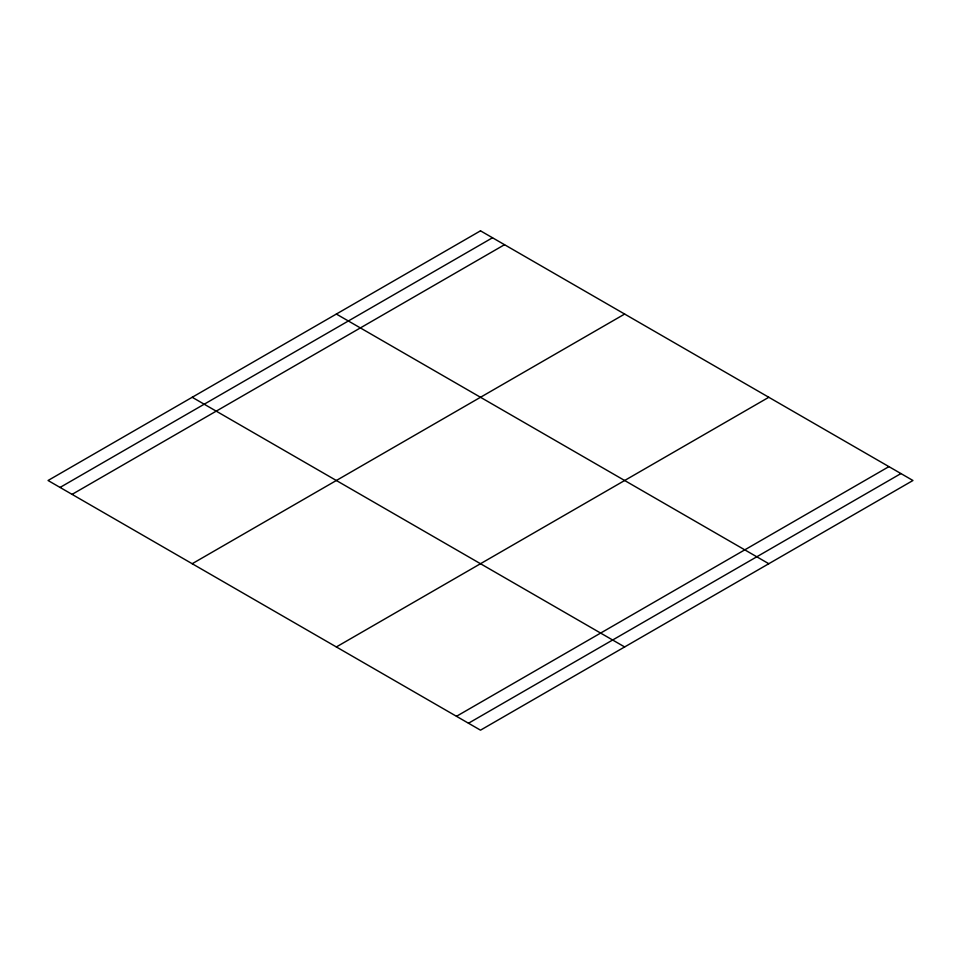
<?xml version="1.0" encoding="UTF-8"?>
<svg xmlns="http://www.w3.org/2000/svg" width="961" height="961" viewBox="0 0 961 961"><rect width="100%" height="100%" fill="white"/><g stroke="black" fill="none" stroke-linecap="round" stroke-linejoin="round"><path stroke-width="1.44" d="M60.062 487.431L492.512 237.763M72.075 494.374L504.525 244.695M192.2 563.723L624.65 314.055M336.35 646.945L768.8 397.277M456.475 716.305L888.925 466.626M468.487 723.237L900.938 473.569M336.35 314.055L768.8 563.723M192.2 397.277L624.65 646.945M480.5 230.832L48.05 480.5L480.5 730.168L912.95 480.5L480.5 230.832"/></g></svg>
